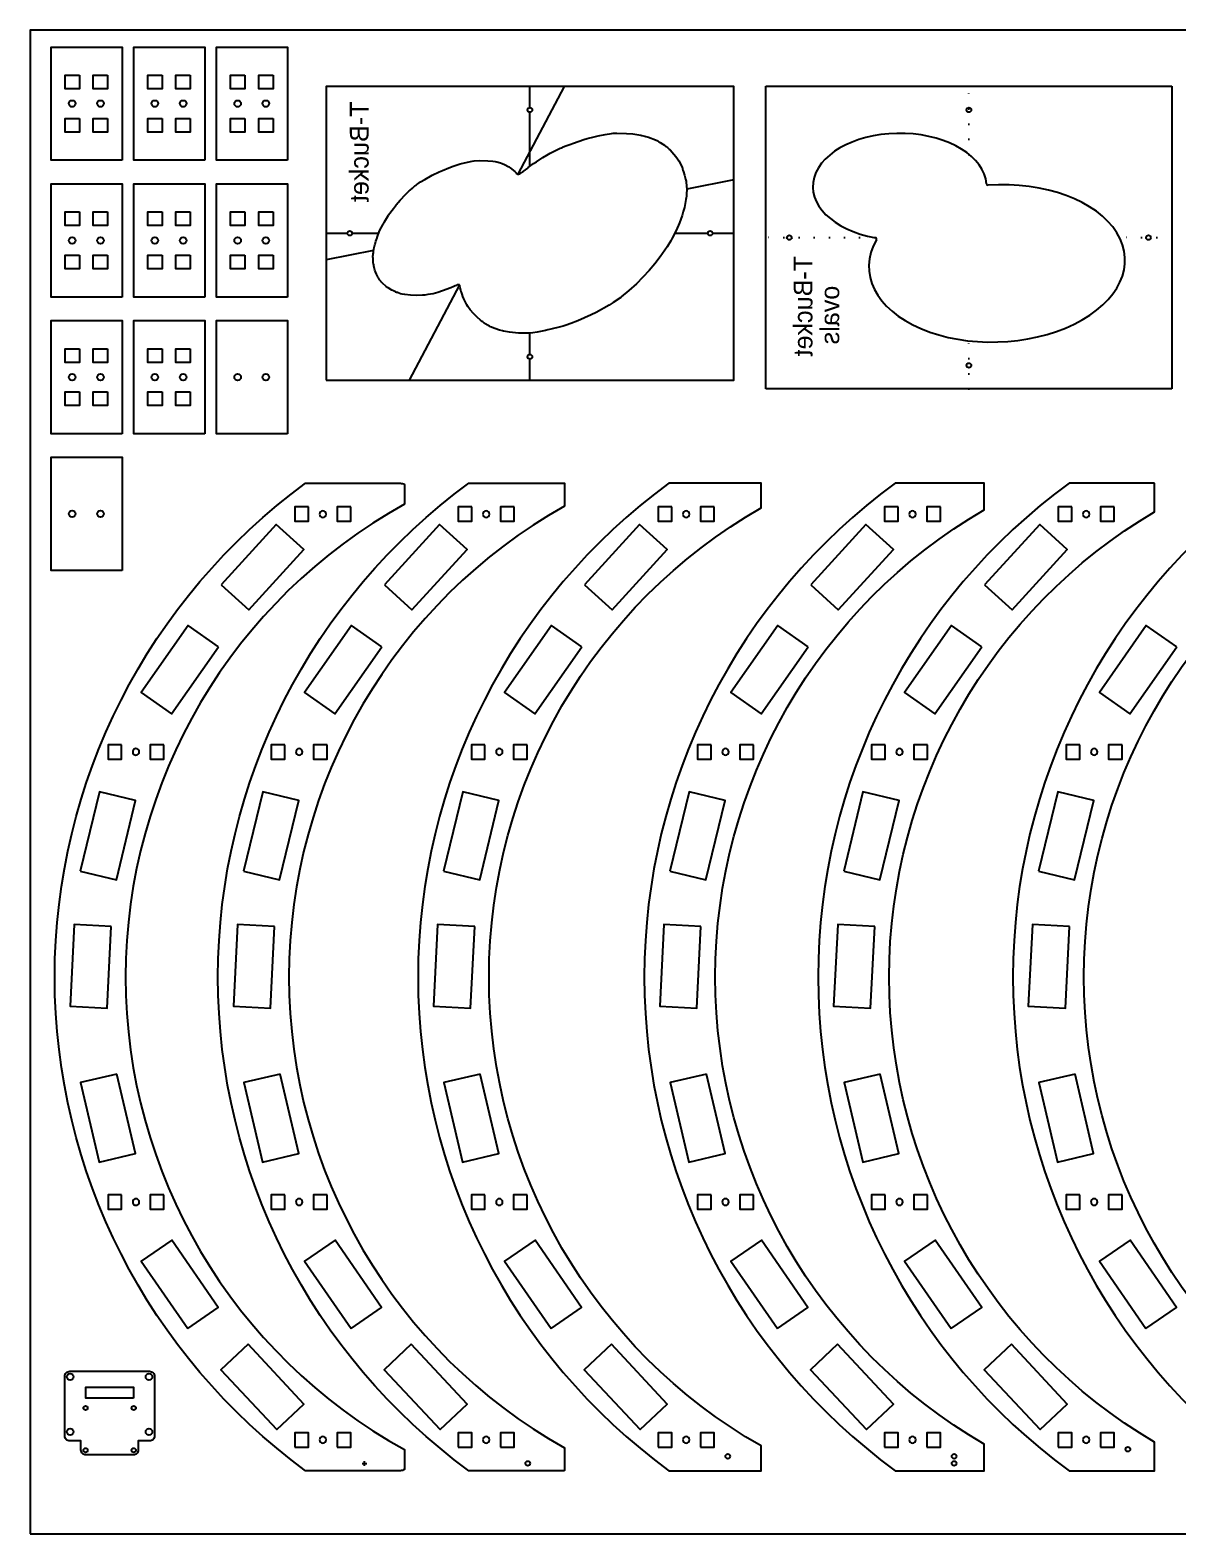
# Model space of a CAD drawing. Header units: millimetres. Extents: x -1807 to -587, y -1074 to -434.
# Drawn here: x -1807 to -1319, y -1074 to -434 of the extents above; entities that cross this region are included whole.
import ezdxf
from ezdxf.enums import TextEntityAlignment as Align

# ---------------------------------------------------------------- set-up
doc = ezdxf.new("R2010")
doc.units = ezdxf.units.MM
doc.linetypes.add('DOTTED', pattern=[6.35, 0, -6.35])
doc.layers.get('0').update_dxf_attribs({"color": 5})
doc.layers.add('Holes', color=1, linetype='Continuous')
doc.layers.add('text', color=250, linetype='Continuous')
doc.layers.add('Lines', color=7, linetype='DOTTED', true_color=0x000000)
doc.layers.add('Notes', color=73, linetype='Continuous', plot=False)
doc.styles.get("Standard").update_dxf_attribs({"font": 'FreeSans.ttf'})

# ---------------------------------------------------------------- blocks, each defined once
blk = doc.blocks.new('SD Support')
blk.add_lwpolyline([(27.1, 31.2), (27.4, 31.2, -0.414214), (29.5, 29.1), (29.5, -4.9, -0.414214), (27.4, -7), (27.1, -7), (24.4, -7), (2, -7, -0.414214), (-0.1, -4.9), (-0.1, -0.1), (-4, -0.1, -0.414214), (-6.1, 2), (-6.1, 22.2, -0.414214), (-4, 24.3), (-0.1, 24.3), (-0.1, 29.1, -0.414214), (2, 31.2), (24.4, 31.2)], format="xyb", close=True)
at = {"layer": 'Holes'}
blk.add_lwpolyline([(18, 1.95), (18, 22.25), (22.8, 22.25), (22.8, 1.95)], close=True, dxfattribs=at)
for centre, radius in [((3.75, 28.85), 1.4), ((27.15, 28.85), 1.4), ((-4.1, 22.35), 0.9), ((13.9, 22.35), 0.9), ((-4.1, 1.85), 0.9), ((13.9, 1.85), 0.9), ((3.75, -4.65), 1.4), ((27.15, -4.65), 1.4)]:
    blk.add_circle(centre, radius, dxfattribs=at)
blk = doc.blocks.new('6.3 x 6.0 rectangle')
at = {"layer": 'Holes'}
blk.add_lwpolyline([(0.1, -5.9), (0.1, -0.1), (6.2, -0.1), (6.2, -5.9)], close=True, dxfattribs=at)
blk = doc.blocks.new('Square hole unit')
for points in [[(-3.05, 6.1), (-3.05, 11.9), (3.05, 11.9), (3.05, 6.1)], [(-3.05, -11.9), (-3.05, -6.1), (3.05, -6.1), (3.05, -11.9)]]:
    blk.add_lwpolyline(points, close=True)
blk.add_circle((0, 0), 1.4)
blk = doc.blocks.new('ovals-plate')
at = {"linetype": 'ByBlock'}
for p, q in [((0, 0), (128.75, 0)), ((0, -172.83), (0, 0)), ((128.75, 0), (128.75, -172.83)), ((128.75, -172.83), (0, -172.83))]:
    blk.add_line(p, q, dxfattribs=at)
at = {"layer": 'Holes', "linetype": 'ByBlock'}
for centre, start, end in [((63.7, -46.5), 239.98142, 349.85223), ((87.29, -94.54), 94.74713, 183.9086)]:
    blk.add_arc(centre, 0.64, start, end, dxfattribs=at)
for centre, major_axis, ratio, start_param, end_param in [((86.09, -56.98), (0, -36.98), 0.612882, 0.050852, 4.428249), ((53.39, -98.34), (2.27, -54.49), 0.612834, -3.512554, 1.614171)]:
    blk.add_ellipse(centre, major_axis=major_axis, ratio=ratio, start_param=start_param, end_param=end_param, dxfattribs=at)
at = {"layer": 'Lines'}
for p, q in [((64.37, -46.38), (64.37, 0)), ((0, -86.41), (20.45, -86.41)), ((99.8, -86.41), (128.75, -86.41)), ((64.37, -172.83), (64.37, -150.54))]:
    blk.add_line(p, q, dxfattribs=at)
at = {"layer": 'Lines', "ltscale": 0.5, "text_generation_flag": 2}
blk.add_text('ovals', height=8, dxfattribs=at).set_placement((31.41, -27.22), align=Align.MIDDLE_CENTER)
at = {"layer": 'text', "linetype": 'ByBlock', "text_generation_flag": 2}
blk.add_text('T-Bucket', height=8, rotation=360, dxfattribs=at).set_placement((35.17, -15.83), align=Align.MIDDLE_CENTER)

msp = doc.modelspace()

# ---------------------------------------------------------------- linework, layer by layer
for points in [[(-1768.05, -489.08), (-1798.25, -489.08), (-1798.25, -440.88), (-1768.05, -440.88)], [(-1732.85, -489.08), (-1763.05, -489.08), (-1763.05, -440.88), (-1732.85, -440.88)], [(-1697.65, -489.08), (-1727.85, -489.08), (-1727.85, -440.88), (-1697.65, -440.88)], [(-1768.05, -547.28), (-1798.25, -547.28), (-1798.25, -499.08), (-1768.05, -499.08)], [(-1732.85, -547.28), (-1763.05, -547.28), (-1763.05, -499.08), (-1732.85, -499.08)], [(-1697.65, -547.28), (-1727.85, -547.28), (-1727.85, -499.08), (-1697.65, -499.08)], [(-1768.05, -605.48), (-1798.25, -605.48), (-1798.25, -557.28), (-1768.05, -557.28)], [(-1732.85, -605.48), (-1763.05, -605.48), (-1763.05, -557.28), (-1732.85, -557.28)], [(-1697.65, -605.48), (-1727.85, -605.48), (-1727.85, -557.28), (-1697.65, -557.28)], [(-1768.05, -663.68), (-1798.25, -663.68), (-1798.25, -615.48), (-1768.05, -615.48)]]:
    msp.add_lwpolyline(points, close=True)
at = {"linetype": 'ByBlock'}
msp.add_lwpolyline([(-1681.23, -582.71), (-1507.81, -582.71), (-1507.81, -457.62), (-1681.23, -457.62)], close=True, dxfattribs=at)
for points in [[(-1647.96, -635.49, 0.589577), (-1647.96, -1037.81), (-1647.96, -1046.24, -0.146234), (-1649.66, -1046.75), (-1689.99, -1046.75, -0.508188), (-1689.99, -626.55), (-1649.66, -626.55, -0.146234), (-1647.96, -627.06)], [(-1579.88, -636.27, 0.584891), (-1579.88, -1037.03), (-1579.88, -1046.74, -0.024398), (-1580.18, -1046.75), (-1620.51, -1046.75, -0.508188), (-1620.51, -626.55), (-1580.18, -626.55, -0.024398), (-1579.88, -626.56)], [(-1535.37, -1046.75), (-1496.14, -1046.75), (-1496.14, -1036.24, -0.580206), (-1496.14, -637.06), (-1496.14, -626.55), (-1535.37, -626.55, 0.508188)], [(-1439.09, -1046.75), (-1401.25, -1046.75), (-1401.25, -1035.43, -0.575522), (-1401.25, -637.87), (-1401.25, -626.55), (-1439.09, -626.55, 0.508188)], [(-1328.69, -626.55), (-1365.12, -626.55, 0.508188), (-1365.12, -1046.75), (-1328.69, -1046.75), (-1328.69, -1034.61, -0.570837), (-1328.69, -638.69)], [(-1247.18, -1033.78, -0.566152), (-1247.18, -639.52), (-1247.18, -626.55), (-1282.22, -626.55, 0.508188), (-1282.22, -1046.75), (-1247.18, -1046.75)]]:
    msp.add_lwpolyline(points, format="xyb", close=True)
at = {"layer": 'Holes'}
for points in [[(-1527.83, -503.19), (-1527.83, -503.19), (-1527.91, -504.42), (-1527.94, -504.6), (-1527.95, -504.64), (-1527.96, -504.67), (-1527.98, -504.72), (-1528.04, -505.01), (-1528.18, -505.79), (-1528.8, -509.11), (-1529.29, -510.93), (-1529.78, -512.53), (-1530.89, -515.66), (-1532.31, -518.94), (-1534, -522.28), (-1534.62, -523.4), (-1536.17, -525.91), (-1539.07, -530.24), (-1541.36, -533.21), (-1543.75, -535.99), (-1549.24, -541.63), (-1552.38, -544.56), (-1555.66, -547.26), (-1555.89, -547.43), (-1559.05, -549.59), (-1559.99, -550.19), (-1560.85, -550.7), (-1566.37, -553.86), (-1568.47, -554.91), (-1574.17, -557.47), (-1577.18, -558.6), (-1579.11, -559.22), (-1580.42, -559.62), (-1581.57, -559.93), (-1585.6, -560.95), (-1586.89, -561.26), (-1587.91, -561.52), (-1591.41, -562.2), (-1593.3, -562.46), (-1594.31, -562.6), (-1594.56, -562.65), (-1594.76, -562.68), (-1595.06, -562.7), (-1596.42, -562.72), (-1599.45, -562.6), (-1603.17, -562.21), (-1605.76, -561.8), (-1606.25, -561.69), (-1607.45, -561.37), (-1609.47, -560.69), (-1611.24, -559.96), (-1611.67, -559.74), (-1611.99, -559.55), (-1612.18, -559.43), (-1612.29, -559.37), (-1612.31, -559.36), (-1612.32, -559.36), (-1612.33, -559.35), (-1612.36, -559.35), (-1612.4, -559.33), (-1612.5, -559.28), (-1612.87, -559.05), (-1612.96, -559), (-1613.29, -558.79), (-1613.47, -558.69), (-1613.54, -558.67), (-1613.55, -558.66), (-1613.58, -558.66), (-1613.62, -558.64), (-1613.65, -558.62), (-1613.69, -558.6), (-1613.77, -558.54), (-1613.86, -558.46), (-1613.95, -558.38), (-1613.99, -558.33), (-1614.14, -558.21), (-1614.55, -557.89), (-1614.91, -557.63), (-1615.58, -557.14), (-1617.04, -555.86), (-1618.54, -554.33), (-1619.91, -552.73), (-1620.98, -551.26), (-1621.36, -550.62), (-1621.99, -549.41), (-1622.68, -548.01), (-1623.08, -547.02), (-1623.4, -546.03), (-1623.68, -545.15), (-1623.75, -544.98), (-1623.77, -544.93), (-1623.79, -544.9), (-1623.81, -544.87), (-1623.83, -544.83), (-1623.85, -544.78), (-1623.89, -544.67), (-1623.92, -544.55), (-1623.96, -544.41), (-1623.97, -544.34), (-1624.15, -543.37), (-1624.32, -542.72), (-1624.37, -542.57), (-1624.49, -542.24), (-1624.52, -542.18), (-1624.54, -542.15), (-1624.57, -542.12), (-1624.61, -542.11), (-1624.66, -542.09), (-1624.74, -542.07), (-1624.83, -542.06), (-1625, -542.04), (-1625.07, -542.04), (-1625.15, -542.05), (-1625.22, -542.06), (-1625.31, -542.09), (-1625.41, -542.13), (-1625.66, -542.25), (-1625.83, -542.33), (-1626.34, -542.57), (-1626.56, -542.66), (-1626.61, -542.67), (-1626.64, -542.68), (-1626.67, -542.68), (-1626.84, -542.75), (-1628.24, -543.32), (-1631.67, -544.7), (-1633.72, -545.36), (-1635.77, -545.86), (-1637.97, -546.26), (-1639.18, -546.43), (-1640.24, -546.53), (-1642.72, -546.6), (-1645.36, -546.49), (-1647.8, -546.24), (-1648.83, -546.07), (-1649.66, -545.87), (-1650.26, -545.65), (-1650.41, -545.58), (-1650.65, -545.49), (-1650.89, -545.42), (-1651.03, -545.39), (-1651.16, -545.36), (-1651.3, -545.32), (-1651.44, -545.27), (-1651.56, -545.22), (-1651.61, -545.19), (-1651.66, -545.16), (-1651.7, -545.14), (-1651.8, -545.07), (-1652.01, -544.97), (-1652.33, -544.83), (-1652.61, -544.7), (-1653.24, -544.37), (-1654.88, -543.4), (-1655.1, -543.25), (-1655.73, -542.74), (-1657.24, -541.38), (-1657.82, -540.79), (-1658.01, -540.58), (-1658.48, -539.95), (-1659.03, -539.12), (-1659.19, -538.85), (-1659.21, -538.78), (-1659.22, -538.75), (-1659.27, -538.62), (-1659.8, -537.5), (-1660.25, -536.49), (-1660.47, -535.87), (-1660.65, -535.22), (-1660.89, -534.03), (-1661, -533.53), (-1661.11, -533.11), (-1661.16, -532.98), (-1661.18, -532.92), (-1661.2, -532.84), (-1661.22, -532.77), (-1661.24, -532.7), (-1661.25, -532.62), (-1661.25, -532.54), (-1661.25, -532.37), (-1661.24, -532.2), (-1661.23, -532.12), (-1661.22, -531.91), (-1661.24, -531.31), (-1661.28, -530.82), (-1661.34, -530.12), (-1661.34, -529.88), (-1661.34, -529.78), (-1661.32, -529.69), (-1661.31, -529.61), (-1661.28, -529.54), (-1661.27, -529.49), (-1661.25, -529.43), (-1661.22, -529.25), (-1661.18, -528.89), (-1661.15, -528.49), (-1661.11, -527.97), (-1660.98, -527.11), (-1660.79, -526.24), (-1660.63, -525.7), (-1660.46, -525.08), (-1660.39, -524.8), (-1660.07, -523.57), (-1659.8, -522.73), (-1659.72, -522.51), (-1659.39, -521.56), (-1659.38, -521.51), (-1659.24, -521.06), (-1658.66, -519.49), (-1658.36, -518.79), (-1657.17, -516.56), (-1657.03, -516.33), (-1656.91, -516.14), (-1656.41, -515.3), (-1654.72, -512.42), (-1654.66, -512.33), (-1652.62, -509.62), (-1651.75, -508.47), (-1651.45, -508.06), (-1651.15, -507.71), (-1650.86, -507.38), (-1650.59, -507.04), (-1649.81, -506.08), (-1647.5, -503.61), (-1645.89, -502.07), (-1645.51, -501.76), (-1644.52, -500.95), (-1643.47, -500.01), (-1643.32, -499.88), (-1643.19, -499.78), (-1643.12, -499.73), (-1643.09, -499.71), (-1643.06, -499.71), (-1643.06, -499.71), (-1643.04, -499.7), (-1643.02, -499.69), (-1642.94, -499.63), (-1642.73, -499.47), (-1642.67, -499.42), (-1642.29, -499.13), (-1641.04, -498.3), (-1639.25, -497.2), (-1636.11, -495.45), (-1633.14, -494.01), (-1631.8, -493.45), (-1629.08, -492.34), (-1627.24, -491.61), (-1624.17, -490.62), (-1621.06, -489.82), (-1619.16, -489.46), (-1618.24, -489.34), (-1616.05, -489.21), (-1612.44, -489.25), (-1610.28, -489.41), (-1609.39, -489.54), (-1608.68, -489.69), (-1607.01, -490.19), (-1606.38, -490.42), (-1605.41, -490.86), (-1605.02, -491.05), (-1603.76, -491.71), (-1603.43, -491.91), (-1602.96, -492.25), (-1600.93, -493.92), (-1600.39, -494.39), (-1600.03, -494.79), (-1599.93, -494.89), (-1599.84, -494.96), (-1599.75, -495), (-1599.65, -495.03), (-1599.55, -495.03), (-1599.43, -495.02), (-1599.29, -494.97), (-1599.12, -494.91), (-1598.94, -494.81), (-1598.72, -494.69), (-1598.16, -494.35), (-1597.99, -494.22), (-1597.95, -494.2), (-1597.87, -494.14), (-1597.63, -493.97), (-1597.34, -493.8), (-1597.01, -493.6), (-1596.42, -493.17), (-1595.48, -492.42), (-1595.23, -492.21), (-1594.15, -491.33), (-1592.98, -490.5), (-1591.78, -489.69), (-1588.97, -487.88), (-1587.31, -486.86), (-1585.91, -486.07), (-1583.63, -484.9), (-1581.6, -483.94), (-1581.07, -483.73), (-1580.85, -483.65), (-1580.73, -483.6), (-1580.67, -483.57), (-1580.66, -483.56), (-1580.62, -483.54), (-1580.35, -483.42), (-1579.3, -483), (-1577.53, -482.3), (-1576.02, -481.75), (-1571.56, -480.28), (-1570.22, -479.88), (-1567.26, -479.1), (-1565.46, -478.68), (-1562.46, -478.06), (-1559.76, -477.66), (-1559.15, -477.6), (-1557.48, -477.53), (-1553.37, -477.62), (-1550.74, -477.85), (-1547.37, -478.42), (-1546.84, -478.53), (-1545.67, -478.79), (-1545.25, -478.9), (-1544.03, -479.29), (-1541.16, -480.39), (-1540.15, -480.85), (-1539.89, -481.01), (-1539.86, -481.03), (-1539.61, -481.19), (-1539.12, -481.49), (-1537.92, -482.25), (-1537.33, -482.66), (-1537.05, -482.89), (-1536.92, -483), (-1536.84, -483.06), (-1536.77, -483.1), (-1536.75, -483.11), (-1536.74, -483.11), (-1536.72, -483.12), (-1536.69, -483.13), (-1536.64, -483.16), (-1536.59, -483.19), (-1536.38, -483.36), (-1536.02, -483.68), (-1535.39, -484.24), (-1535.24, -484.36), (-1535.04, -484.53), (-1534.77, -484.78), (-1534.1, -485.52), (-1532.5, -487.49), (-1531.76, -488.5), (-1531.22, -489.34), (-1530.37, -490.86), (-1529.73, -492.16), (-1529.61, -492.45), (-1529.57, -492.64), (-1529.56, -492.68), (-1529.55, -492.74), (-1529.4, -493.26), (-1529.15, -494.01), (-1528.72, -495.36), (-1528.26, -497.16), (-1528.18, -497.54), (-1528.11, -498.01), (-1527.85, -500.32), (-1527.81, -500.97), (-1527.8, -501.66)], [(-1725.89, -669.81), (-1714.21, -680.44), (-1690.78, -654.71), (-1702.47, -644.07)], [(-1656.41, -669.81), (-1644.73, -680.44), (-1621.3, -654.71), (-1632.99, -644.07)], [(-1571.27, -669.81), (-1559.59, -680.44), (-1536.16, -654.71), (-1547.85, -644.07)], [(-1474.99, -669.81), (-1463.3, -680.44), (-1439.88, -654.71), (-1451.56, -644.07)], [(-1401.02, -669.81), (-1389.34, -680.44), (-1365.91, -654.71), (-1377.59, -644.07)], [(-1727.07, -696.13), (-1740, -687.07), (-1759.98, -715.56), (-1747.04, -724.63)], [(-1657.59, -696.13), (-1670.52, -687.07), (-1690.5, -715.56), (-1677.56, -724.63)], [(-1572.45, -696.13), (-1585.38, -687.07), (-1605.36, -715.56), (-1592.42, -724.63)], [(-1476.16, -696.13), (-1489.1, -687.07), (-1509.07, -715.56), (-1496.14, -724.63)], [(-1402.19, -696.13), (-1415.13, -687.07), (-1435.11, -715.56), (-1422.17, -724.63)], [(-1319.29, -696.13), (-1332.23, -687.07), (-1352.21, -715.56), (-1339.27, -724.63)], [(-1785.88, -791.65), (-1770.52, -795.37), (-1762.33, -761.55), (-1777.68, -757.83)], [(-1716.39, -791.65), (-1701.04, -795.37), (-1692.85, -761.55), (-1708.2, -757.83)], [(-1631.25, -791.65), (-1615.9, -795.37), (-1607.71, -761.55), (-1623.06, -757.83)], [(-1534.97, -791.65), (-1519.61, -795.37), (-1511.42, -761.55), (-1526.78, -757.83)], [(-1461, -791.65), (-1445.65, -795.37), (-1437.45, -761.55), (-1452.81, -757.83)], [(-1378.1, -791.65), (-1362.75, -795.37), (-1354.55, -761.55), (-1369.91, -757.83)], [(-1772.66, -815.18), (-1788.44, -814.38), (-1790.21, -849.13), (-1774.43, -849.93)], [(-1703.18, -815.18), (-1718.96, -814.38), (-1720.73, -849.13), (-1704.95, -849.93)], [(-1618.04, -815.18), (-1633.82, -814.38), (-1635.59, -849.13), (-1619.81, -849.93)], [(-1521.76, -815.18), (-1537.54, -814.38), (-1539.3, -849.13), (-1523.52, -849.93)], [(-1447.79, -815.18), (-1463.57, -814.38), (-1465.34, -849.13), (-1449.56, -849.93)], [(-1364.89, -815.18), (-1380.67, -814.38), (-1382.44, -849.13), (-1366.66, -849.93)], [(-1770.34, -877.95), (-1785.72, -881.55), (-1777.8, -915.44), (-1762.41, -911.84)], [(-1700.86, -877.95), (-1716.24, -881.55), (-1708.32, -915.44), (-1692.93, -911.84)], [(-1615.71, -877.95), (-1631.1, -881.55), (-1623.18, -915.44), (-1607.79, -911.84)], [(-1519.43, -877.95), (-1534.81, -881.55), (-1526.89, -915.44), (-1511.51, -911.84)], [(-1445.46, -877.95), (-1460.85, -881.55), (-1452.92, -915.44), (-1437.54, -911.84)], [(-1362.56, -877.95), (-1377.95, -881.55), (-1370.02, -915.44), (-1354.64, -911.84)], [(-1740.14, -986.27), (-1727.15, -977.28), (-1746.95, -948.66), (-1759.94, -957.65)], [(-1670.66, -986.27), (-1657.67, -977.28), (-1677.47, -948.66), (-1690.46, -957.65)], [(-1585.52, -986.27), (-1572.53, -977.28), (-1592.33, -948.66), (-1605.32, -957.65)], [(-1489.24, -986.27), (-1476.24, -977.28), (-1496.04, -948.66), (-1509.04, -957.65)], [(-1415.27, -986.27), (-1402.28, -977.28), (-1422.08, -948.66), (-1435.07, -957.65)], [(-1332.37, -986.27), (-1319.38, -977.28), (-1339.17, -948.66), (-1352.17, -957.65)], [(-1714.5, -992.98), (-1726.04, -1003.77), (-1702.27, -1029.19), (-1690.73, -1018.39)], [(-1645.02, -992.98), (-1656.56, -1003.77), (-1632.79, -1029.19), (-1621.25, -1018.39)], [(-1559.88, -992.98), (-1571.42, -1003.77), (-1547.65, -1029.19), (-1536.11, -1018.39)], [(-1463.59, -992.98), (-1475.13, -1003.77), (-1451.36, -1029.19), (-1439.82, -1018.39)], [(-1389.63, -992.98), (-1401.17, -1003.77), (-1377.39, -1029.19), (-1365.85, -1018.39)]]:
    msp.add_lwpolyline(points, close=True, dxfattribs=at)
at = {"layer": 'Holes', "color": 7}
msp.add_lwpolyline([(-1528.58, -498.29), (-1528.58, -498.29)], dxfattribs=at)
at = {"layer": 'Holes'}
for centre, radius in [((-1789.3, -464.98), 1.4), ((-1777.3, -464.98), 1.4), ((-1754.1, -464.98), 1.4), ((-1742.1, -464.98), 1.4), ((-1718.9, -464.98), 1.4), ((-1706.9, -464.98), 1.4), ((-1407.72, -467.62), 1), ((-1789.3, -523.18), 1.4), ((-1777.3, -523.18), 1.4), ((-1754.1, -523.18), 1.4), ((-1742.1, -523.18), 1.4), ((-1718.9, -523.18), 1.4), ((-1706.9, -523.18), 1.4), ((-1484.14, -521.99), 1), ((-1331.31, -521.99), 1), ((-1407.72, -576.36), 1), ((-1789.3, -581.38), 1.4), ((-1777.3, -581.38), 1.4), ((-1754.1, -581.38), 1.4), ((-1742.1, -581.38), 1.4), ((-1718.9, -581.38), 1.4), ((-1706.9, -581.38), 1.4), ((-1789.3, -639.58), 1.4), ((-1777.3, -639.58), 1.4)]:
    msp.add_circle(centre, radius, dxfattribs=at)
at = {"layer": 'Holes', "linetype": 'ByBlock'}
for centre in [(-1594.52, -467.62), (-1671.23, -520.16), (-1517.81, -520.16), (-1594.52, -572.71)]:
    msp.add_circle(centre, 1, dxfattribs=at)
at = {"layer": 'Notes'}
msp.add_lwpolyline([(-1807.24, -1073.67), (-587.24, -1073.67), (-587.24, -433.67), (-1807.24, -433.67)], close=True, dxfattribs=at)
at = {"layer": 'text', "linetype": 'ByBlock'}
for p, q in [((-1579.89, -457.62), (-1599.65, -495.03)), ((-1594.52, -466.62), (-1594.52, -457.62)), ((-1594.52, -491.63), (-1594.52, -468.62)), ((-1507.81, -497.38), (-1527.8, -501.31)), ((-1681.23, -520.16), (-1672.23, -520.16)), ((-1670.23, -520.16), (-1658.91, -520.16)), ((-1532.93, -520.16), (-1518.81, -520.16)), ((-1516.81, -520.16), (-1507.81, -520.16)), ((-1661.05, -527.54), (-1681.23, -531.51)), ((-1624.54, -542.15), (-1645.97, -582.71)), ((-1594.52, -571.71), (-1594.52, -562.64)), ((-1594.52, -582.71), (-1594.52, -573.71))]:
    msp.add_line(p, q, dxfattribs=at)
at = {"layer": 'text'}
for p, q in [((-1664.96, -1044.65), (-1664.96, -1042.65)), ((-1665.96, -1043.65), (-1663.96, -1043.65))]:
    msp.add_line(p, q, dxfattribs=at)
for centre in [(-1340.09, -1037.65), (-1595.48, -1043.65), (-1510.34, -1040.65), (-1414.05, -1040.65), (-1414.05, -1043.65)]:
    msp.add_circle(centre, 1, dxfattribs=at)

# ---------------------------------------------------------------- block references
at = {"ltscale": 0.5, "rotation": 90}
msp.add_blockref('ovals-plate', (-1494.14, -586.36), dxfattribs=at)
at = {"rotation": 90}
msp.add_blockref('SD Support', (-1761.28, -1033.96), dxfattribs=at)
at = {"layer": 'Holes', "rotation": 180}
for p in [(-1786.15, -458.78), (-1774.15, -458.78), (-1750.95, -458.78), (-1738.95, -458.78), (-1715.75, -458.78), (-1703.75, -458.78), (-1786.15, -477.18), (-1774.15, -477.18), (-1750.95, -477.18), (-1738.95, -477.18), (-1715.75, -477.18), (-1703.75, -477.18), (-1786.15, -516.98), (-1774.15, -516.98), (-1750.95, -516.98), (-1738.95, -516.98), (-1715.75, -516.98), (-1703.75, -516.98), (-1786.15, -535.38), (-1774.15, -535.38), (-1750.95, -535.38), (-1738.95, -535.38), (-1715.75, -535.38), (-1703.75, -535.38), (-1786.15, -575.18), (-1774.15, -575.18), (-1750.95, -575.18), (-1738.95, -575.18), (-1786.15, -593.58), (-1774.15, -593.58), (-1750.95, -593.58), (-1738.95, -593.58)]:
    msp.add_blockref('6.3 x 6.0 rectangle', p, dxfattribs=at)
at = {"layer": 'Holes', "xscale": -1}
for p, rotation in [((-1682.66, -639.65), 89.99999999999999), ((-1613.18, -639.65), 89.99999999999999), ((-1528.04, -639.65), 89.99999999999999), ((-1431.76, -639.65), 89.99999999999999), ((-1357.79, -639.65), 89.99999999999999), ((-1762.17, -740.88), 89.99999999999999), ((-1692.69, -740.88), 89.99999999999999), ((-1607.55, -740.88), 89.99999999999999), ((-1511.26, -740.88), 89.99999999999999), ((-1437.3, -740.88), 89.99999999999999), ((-1354.4, -740.88), 89.99999999999999), ((-1762.17, -932.42), 89.99999999999999), ((-1692.69, -932.42), 89.99999999999999), ((-1607.55, -932.42), 89.99999999999999), ((-1511.26, -932.42), 89.99999999999999), ((-1437.3, -932.42), 89.99999999999999), ((-1354.4, -932.42), 89.99999999999999), ((-1682.65, -1033.65), 270), ((-1613.17, -1033.65), 270), ((-1528.03, -1033.65), 270), ((-1431.75, -1033.65), 270), ((-1357.78, -1033.65), 270)]:
    msp.add_blockref('Square hole unit', p, dxfattribs=dict(at, rotation=rotation))

# ---------------------------------------------------------------- texts
at = {"layer": 'text', "linetype": 'ByBlock', "text_generation_flag": 2}
msp.add_text('T-Bucket', height=8, rotation=90, dxfattribs=at).set_placement((-1667.17, -485.49), align=Align.MIDDLE_CENTER)

doc.saveas('drawing.dxf')
